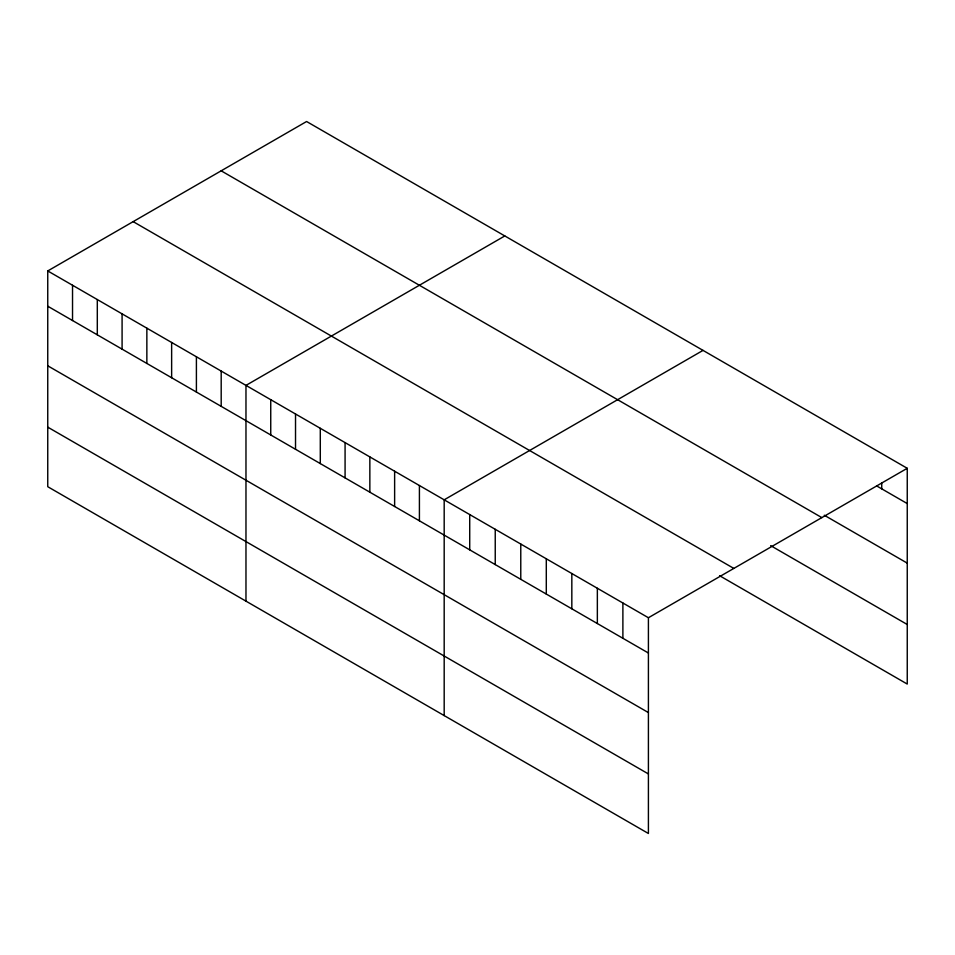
<?xml version="1.0" encoding="UTF-8"?>
<svg xmlns="http://www.w3.org/2000/svg" width="955" height="955" viewBox="0 0 955 955"><rect width="100%" height="100%" fill="white"/><g stroke="black" fill="none" stroke-linecap="round" stroke-linejoin="round"><path stroke-width="1.43" d="M47.75 270.945L648.409 617.742L648.409 833.488L47.75 486.704L47.75 270.945L306.591 121.512L907.25 468.296L907.25 684.055L719.616 575.722M504.813 235.945L245.972 385.39L245.972 601.149M703.023 350.389L444.182 499.823L444.182 715.582M648.409 617.742L907.25 468.296M876.618 485.892L907.25 503.572M824.284 515.234L907.25 563.128M221.178 170.826L821.837 517.61M770.673 545.639L907.25 624.498M133.163 221.632L733.822 568.416M47.75 306.221L648.409 653.017M47.75 365.789L648.409 712.573M47.75 427.148L648.409 773.932M881.728 482.955L881.728 488.841M622.887 602.999L622.887 638.274M597.352 588.256L597.352 623.531M571.83 573.525L571.83 608.801M546.296 558.782L546.296 594.058M520.773 544.04L520.773 579.327M495.239 529.309L495.239 564.584M469.717 514.566L469.717 549.841M419.412 485.522L419.412 520.797M394.63 471.221L394.63 506.496M369.848 456.908L369.848 492.195M345.077 442.607L345.077 477.882M320.295 428.306L320.295 463.581M295.525 414.004L295.525 449.28M270.743 399.691L270.743 434.967M221.19 371.089L221.19 406.364M196.408 356.776L196.408 392.051M171.637 342.475L171.637 377.75M146.855 328.174L146.855 363.449M122.085 313.861L122.085 349.136M97.303 299.56L97.303 334.835M72.532 285.259L72.532 320.534"/></g></svg>
